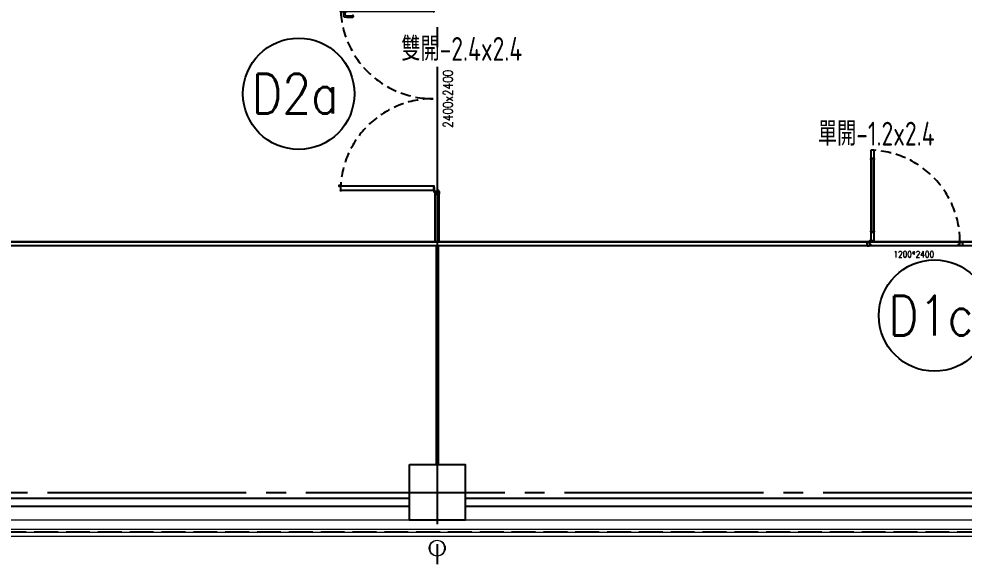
# Model space of a CAD drawing. Extents: x -960 to 27370, y -1283 to 11880.
# Drawn here: x 3794 to 4982, y -85 to 595 of the extents above; entities that cross this region are included whole.
import ezdxf
from ezdxf.enums import TextEntityAlignment as Align

# ---------------------------------------------------------------- set-up
doc = ezdxf.new("R2010")
doc.units = 0
doc.header["$LTSCALE"] = 100
for name, pattern in [('188K-SM-03-F10-ARCH-PA-Y2257103$0$AP5A-SM-03-F20-ARCH-PA-Y2230801+Y2230803$0$ALL-PA-TXT-Y2221201$0$DASHED', [19.05, 12.7, -6.35]), ('188K-SM-03-F10-ARCH-PA-Y2257103$0$DASHED', [19.05, 12.7, -6.35]), ('X-S-FAB-L10$0$COL-CEN-LIN', [3.25, 2.5, -0.25, 0.25, -0.25]), ('X-S-FAB-L10$0$HIDDEN', [0.4, 0.3, -0.1])]:
    doc.linetypes.add(name, pattern=pattern)
for name, color, linetype in [('188K-SM-03-F10-ARCH-PA-Y2257103$0$K-0-Door-TXT', 53, 'Continuous'), ('188K-SM-03-F10-ARCH-PA-Y2257103$0$K-AREA', 53, 'Continuous'), ('188K-SM-03-F10-ARCH-PA-Y2257103$0$K-Divider-7.5', 53, 'Continuous'), ('188K-SM-03-F10-ARCH-PA-Y2257103$0$K-Door', 53, 'Continuous'), ('188K-SM-03-F10-ARCH-PA-Y2257103$0$K-P1S-4.2-單抗', 53, 'Continuous'), ('188K-SM-03-F10-ARCH-PA-Y2257103$0$K-P2D-4.2-雙抗', 53, 'Continuous'), ('188K-SM-03-F10-ARCH-PA-Y2257103$0$K-TXT', 53, 'Continuous'), ('188K-SM-03-F10-ARCH-PA-Y2257103$0$K-岩棉 2hr 7.5-非抗', 53, 'Continuous'), ('X-S-FAB-L10$0$0-DIM-TXT', 8, 'Continuous'), ('X-S-FAB-L10$0$A-OBJE-MEP', 8, 'Continuous'), ('X-S-FAB-L10$0$A-WALL-EX', 8, 'Continuous'), ('X-S-FAB-L10$0$BLOCK', 8, 'Continuous'), ('X-S-FAB-L10$0$CCL', 8, 'X-S-FAB-L10$0$COL-CEN-LIN'), ('X-S-FAB-L10$0$COL-S', 8, 'Continuous'), ('X-S-FAB-L10$0$HID', 8, 'X-S-FAB-L10$0$HIDDEN'), ('X-S-FAB-L10$0$S-FNDN', 8, 'Continuous')]:
    doc.layers.add(name, color=color, linetype=linetype)
doc.styles.add('188K-SM-03-F10-ARCH-PA-Y2257103$0$14P7-XFDP10$0$AA-TXT', font='simplex.shx', dxfattribs={"width": 0.8, "bigfont": 'chineset.shx'})
doc.styles.add('188K-SM-03-F10-ARCH-PA-Y2257103$0$AA-TXT', font='isocp.shx', dxfattribs={"width": 0.8, "bigfont": 'chineset.shx'})
doc.styles.add('188K-SM-03-F10-ARCH-PA-Y2257103$0$AP5A-SM-03-F20-ARCH-PA-Y2230801+Y2230803$0$ALL-PA-TXT-Y2221201$0$Standard', font='txt.shx', dxfattribs={"bigfont": 'chineset.shx'})
doc.styles.add('188K-SM-03-F10-ARCH-PA-Y2257103$0$Standard', font='txt.shx', dxfattribs={"bigfont": 'chineset.shx'})
doc.styles.add('X-S-FAB-L10$0$CHINA', font='simplex.shx', dxfattribs={"width": 0.75, "bigfont": 'chineset.shx'})
doc.styles.add('X-S-FAB-L10$0$Standard', font='', dxfattribs={"width": 0.8})
doc.styles.add('X-S-FAB-L10$0$TG_NOTE_TEXT', font='simplex.shx', dxfattribs={"width": 0.75, "bigfont": 'chineset.shx'})
doc.styles.get('X-S-FAB-L10$0$Standard').set_extended_font_data('Microsoft JhengHei')

# ---------------------------------------------------------------- blocks, each defined once
blk = doc.blocks.new('X-S-FAB-L10$0$FAB2-L05')
at = {"layer": 'X-S-FAB-L10$0$CCL'}
for p, q in [((-21840, 11005), (-21840, 0)), ((-26880, 720), (1210, 720))]:
    blk.add_line(p, q, dxfattribs=at)
at = {"layer": 'X-S-FAB-L10$0$COL-S'}
blk.add_lwpolyline([(-21875, 755), (-21805, 755), (-21805, 685), (-21875, 685)], close=True, dxfattribs=at)
blk = doc.blocks.new('X-S-FAB-L10')
at = {"layer": 'X-S-FAB-L10$0$A-OBJE-MEP', "lineweight": 0, "flags": 128}
blk.add_lwpolyline([(4329.5, -70, 1), (4310.5, -70, 1)], format="xyb", close=True, dxfattribs=at)
at = {"layer": 'X-S-FAB-L10$0$A-OBJE-MEP', "lineweight": 0}
blk.add_circle((4320, -70), 10, dxfattribs=at)
at = {"layer": 'X-S-FAB-L10$0$A-WALL-EX', "lineweight": 0}
blk.add_line((6815, -46.5), (1800, -46.5), dxfattribs=at)
at = {"layer": 'X-S-FAB-L10$0$A-WALL-EX', "lineweight": 0, "flags": 128}
for points in [[(6815, -35), (1800, -35)], [(1800, -50), (6815, -50)], [(1800, -50), (6815, -50)], [(1800, -50), (6815, -50)], [(1800, -50), (6815, -50)], [(1800, -50), (6815, -50)], [(1800, -50), (6815, -50)], [(1800, -50), (6815, -50)], [(1800, -50), (6815, -50)]]:
    blk.add_lwpolyline(points, dxfattribs=at)
at = {"layer": 'X-S-FAB-L10$0$COL-S'}
for p, q in [((4285, 35), (4355, 35)), ((4285, -35), (4285, 35)), ((4355, 35), (4355, -35)), ((4355, -35), (4285, -35))]:
    blk.add_line(p, q, dxfattribs=at)
at = {"layer": 'X-S-FAB-L10$0$HID'}
blk.add_line((6803.531, -50), (2509.135, -50), dxfattribs=at)
at = {"layer": 'X-S-FAB-L10$0$S-FNDN', "lineweight": 0, "flags": 128}
blk.add_lwpolyline([(4350, 7470), (1830, 7470), (1830, 1500), (1812.5, 1500), (1812.5, -55), (9330, -55), (9330, 7470)], close=True, dxfattribs=at)
at = {"layer": 'X-S-FAB-L10$0$BLOCK'}
blk.add_blockref('X-S-FAB-L10$0$FAB2-L05', (26160, -720), dxfattribs=at)
at = {"style": 'X-S-FAB-L10$0$TG_NOTE_TEXT', "width": 0.5, "flags": 1}
for p in [(7463.301, 9020), (18268.251, 8649), (11197.77, 4800.167), (16485.801, 4800.167), (25420.27, 2635), (13360, 320.001, 0), (7463.301, -33.333)]:
    blk.add_attdef('WH', text='', height=20, dxfattribs=at).set_placement(p, align=Align.BOTTOM_LEFT)
at = {"width": 0.5}
for style, p in [('X-S-FAB-L10$0$TG_NOTE_TEXT', (7585, 9020)), ('X-S-FAB-L10$0$TG_NOTE_TEXT', (18389.95, 8649)), ('X-S-FAB-L10$0$TG_NOTE_TEXT', (11117.5, 4813.5)), ('X-S-FAB-L10$0$TG_NOTE_TEXT', (16607.5, 4813.5)), ('X-S-FAB-L10$0$TG_NOTE_TEXT', (25350, 2635)), ('X-S-FAB-L10$0$Standard', (13129.375, 325.001, 0)), ('X-S-FAB-L10$0$TG_NOTE_TEXT', (7585, -20))]:
    blk.add_attdef('DESC', text='', height=10, dxfattribs=dict(at, style=style)).set_placement(p, align=Align.BOTTOM_LEFT)
for tag, style, p in [('TYPE', 'X-S-FAB-L10$0$TG_NOTE_TEXT', (7619.286, 9020)), ('NO', 'X-S-FAB-L10$0$TG_NOTE_TEXT', (7650.095, 9020)), ('TYPE', 'X-S-FAB-L10$0$TG_NOTE_TEXT', (18424.236, 8649)), ('NO', 'X-S-FAB-L10$0$TG_NOTE_TEXT', (18455.045, 8649)), ('NO', 'X-S-FAB-L10$0$TG_NOTE_TEXT', (11088.595, 4813.5)), ('TYPE', 'X-S-FAB-L10$0$TG_NOTE_TEXT', (11151.786, 4813.5)), ('TYPE', 'X-S-FAB-L10$0$TG_NOTE_TEXT', (16641.786, 4813.5)), ('NO', 'X-S-FAB-L10$0$TG_NOTE_TEXT', (16672.595, 4813.5)), ('NO', 'X-S-FAB-L10$0$TG_NOTE_TEXT', (25313, 2635)), ('TYPE', 'X-S-FAB-L10$0$TG_NOTE_TEXT', (25350, 2635)), ('NO', 'X-S-FAB-L10$0$Standard', (13100, 320.001, 0)), ('TYPE', 'X-S-FAB-L10$0$Standard', (13129.375, 320.001, 0)), ('TYPE', 'X-S-FAB-L10$0$TG_NOTE_TEXT', (7619.286, -20)), ('NO', 'X-S-FAB-L10$0$TG_NOTE_TEXT', (7650.095, -20))]:
    blk.add_attdef(tag, text='', height=10, dxfattribs=dict(at, style=style)).set_placement(p, align=Align.BOTTOM_RIGHT)
at = {"style": 'X-S-FAB-L10$0$TG_NOTE_TEXT', "width": 0.5, "flags": 1}
for rotation, p in [(180, (43, 7480)), (180, (943, 7480)), (90, (24310, 3717.77)), (270, (17080, 1711.699))]:
    blk.add_attdef('WH', text='', height=20, rotation=rotation, dxfattribs=at).set_placement(p, align=Align.BOTTOM_LEFT)
at = {"width": 0.5}
for rotation, style, p in [(180, 'X-S-FAB-L10$0$Standard', (317.625, 7480)), (180, 'X-S-FAB-L10$0$Standard', (1217.625, 7480)), (90, 'X-S-FAB-L10$0$TG_NOTE_TEXT', (24310, 3647.5)), (270, 'X-S-FAB-L10$0$TG_NOTE_TEXT', (17080, 1605))]:
    blk.add_attdef('DESC', text='', height=10, rotation=rotation, dxfattribs=dict(at, style=style)).set_placement(p, align=Align.BOTTOM_LEFT)
for tag, rotation, style, p in [('TYPE', 180, 'X-S-FAB-L10$0$Standard', (317.625, 7480)), ('NO', 180, 'X-S-FAB-L10$0$Standard', (347, 7480)), ('TYPE', 180, 'X-S-FAB-L10$0$Standard', (1217.625, 7480)), ('NO', 180, 'X-S-FAB-L10$0$Standard', (1247, 7480)), ('TYPE', 90, 'X-S-FAB-L10$0$TG_NOTE_TEXT', (24310, 3647.5)), ('NO', 90, 'X-S-FAB-L10$0$TG_NOTE_TEXT', (24310, 3610.5)), ('TYPE', 270, 'X-S-FAB-L10$0$TG_NOTE_TEXT', (17080, 1605)), ('NO', 270, 'X-S-FAB-L10$0$TG_NOTE_TEXT', (17080, 1573))]:
    blk.add_attdef(tag, text='', height=10, rotation=rotation, dxfattribs=dict(at, style=style)).set_placement(p, align=Align.BOTTOM_RIGHT)
at = {"layer": 'X-S-FAB-L10$0$0-DIM-TXT', "style": 'X-S-FAB-L10$0$CHINA', "width": 0.75}
for p in [(667.414, 7855.1, -2689.4), (22627.353, 6728.814), (25644.722, 6728.814), (24778.787, 5569.051), (1118.252, 4980), (417.801, 4594.623), (23874.84, 4355), (22927.43, 4330.122), (23749.869, 3901.367), (417.801, 3765.236), (1118.252, 3730), (417.801, 3115.79), (536.882, 2227.832), (16908.994, 1782.652), (888.445, 880.466), (16977.43, 750), (18878.841, 750), (25641.221, 553.233), (21364.03, 526.894)]:
    blk.add_attdef('HIG', text='', height=80, dxfattribs=at).set_placement(p, align=Align.MIDDLE_LEFT)
blk = doc.blocks.new('188K-SM-03-F10-ARCH-PA-Y2257103$0$單開庫板門-1200x2400)圓型拉環鎖+輔助鎖)')
at = {"ltscale": 0.1}
for p, q in [((26008.6, -11403.6), (26004.5, -11403.6)), ((26004.5, -11403.6), (26004.5, -11414.1)), ((26004.5, -11414.1), (26004.5, -11415.3)), ((26004.5, -11414.1), (26008.6, -11414.1)), ((26004.5, -11415.4), (26004.6, -11415.5)), ((26008.6, -11414), (26004.6, -11414)), ((26004.6, -11414.3), (26004.6, -11414.2)), ((26004.6, -11415.3), (26004.6, -11414.5)), ((26004.7, -11414.1), (26006.5, -11414.1)), ((26005.1, -11414.4), (26004.7, -11414.4)), ((26004.7, -11414.5), (26005.1, -11414.5)), ((26004.7, -11414.5), (26004.7, -11506)), ((26004.7, -11506), (26004.7, -11414.5)), ((26004.7, -11414.5), (26004.7, -11414.5)), ((26004.7, -11415.4), (26004.7, -11415.3)), ((26005.2, -11414.4), (26005.2, -11414.4)), ((26006.5, -11414.1), (26006.6, -11414.1)), ((26006.6, -11414.1), (26006.6, -11414.1)), ((26006.6, -11414.1), (26008.4, -11414.1)), ((26008.4, -11414.4), (26008, -11414.4)), ((26008, -11414.4), (26008, -11414.4)), ((26008, -11414.5), (26008.4, -11414.5)), ((26008.4, -11506), (26008.4, -11414.5)), ((26008.4, -11414.5), (26008.4, -11414.5)), ((26008.4, -11414.5), (26008.4, -11506)), ((26008.4, -11415.3), (26008.4, -11415.4)), ((26008.5, -11414.2), (26008.5, -11414.3)), ((26008.5, -11414.5), (26008.5, -11415.3)), ((26008.5, -11415.5), (26008.6, -11415.4)), ((26008.6, -11414.1), (26008.6, -11403.6)), ((26008.6, -11415.3), (26008.6, -11414.1)), ((26008.6, -11506.4), (26004.5, -11506.4)), ((26004.5, -11506.4), (26004.5, -11518)), ((26004.7, -11506), (26004.7, -11506)), ((26008.4, -11506), (26008.4, -11506)), ((26008.6, -11518), (26008.6, -11506.4)), ((25999.5, -11519.7), (25999.5, -11523.2)), ((26002.5, -11519.1), (26000, -11519.1)), ((26002.9, -11518.5), (26002.6, -11518.5)), ((26002.6, -11518.5), (26002.6, -11521)), ((26002.6, -11521.9), (26002.6, -11519.3)), ((26002.6, -11521), (26002.9, -11521)), ((26003.4, -11521.9), (26002.6, -11521.9)), ((26002.9, -11521), (26002.9, -11518.5)), ((26003.3, -11522.2), (26003.3, -11522)), ((26003.3, -11522), (26003.4, -11522)), ((26004, -11522.2), (26003.3, -11522.2)), ((26008.3, -11517.5), (26003.6, -11517.5)), ((26003.6, -11517.5), (26003.6, -11517.7)), ((26003.6, -11517.7), (26008.3, -11517.7)), ((26004.1, -11521.9), (26003.9, -11521.9)), ((26003.9, -11522), (26004, -11522)), ((26004, -11522), (26004, -11522.2)), ((26004.2, -11522.4), (26004.2, -11521.9)), ((26004.5, -11518), (26008.6, -11518)), ((26008.3, -11517.7), (26008.3, -11517.5)), ((26114.8, -11521.9), (26115.1, -11521.9)), ((26114.8, -11522.4), (26114.8, -11521.9)), ((26114.9, -11522), (26114.9, -11522.2)), ((26115.1, -11522), (26114.9, -11522)), ((26114.9, -11522.2), (26115.7, -11522.2)), ((26115.5, -11521.9), (26116.3, -11521.9)), ((26115.7, -11522), (26115.5, -11522)), ((26115.7, -11522.2), (26115.7, -11522)), ((26116.3, -11521.9), (26116.3, -11519.3)), ((26116.5, -11519.1), (26119, -11519.1)), ((26119.5, -11519.7), (26119.5, -11523.2)), ((26000, -11523.7), (26002.4, -11523.7)), ((26002.4, -11523.7), (26004.1, -11522.6)), ((26116.6, -11523.7), (26114.9, -11522.6)), ((26119, -11523.7), (26116.6, -11523.7))]:
    blk.add_line(p, q, dxfattribs=at)
blk.add_lwpolyline([(26006.6, -11506.4), (26006.5, -11506.3), (26004.7, -11506.3, -0.414214), (26004.6, -11506.3), (26004.6, -11506.1, -0.414214), (26004.7, -11506.1), (26005.1, -11506.1, 0.414214), (26005.2, -11506.1), (26005.2, -11506, 0.414214), (26005.1, -11506), (26004.7, -11506, -0.414214), (26004.6, -11506), (26004.6, -11505.2, -0.414214), (26004.7, -11505.2), (26004.7, -11505.2, 0.414214), (26004.7, -11505.2), (26004.7, -11505, 0.72636), (26004.6, -11505), (26004.5, -11505.1, 0.158507), (26004.5, -11505.2), (26004.5, -11506.4, 0.414214), (26004.6, -11506.5), (26008.6, -11506.5, 0.414214), (26008.6, -11506.4), (26008.6, -11505.2, 0.158507), (26008.6, -11505.1), (26008.5, -11505, 0.72636), (26008.4, -11505), (26008.4, -11505.2, 0.414214), (26008.5, -11505.2, -0.414214), (26008.5, -11505.2), (26008.5, -11506, -0.414214), (26008.4, -11506), (26008, -11506, 0.414214), (26008, -11506), (26008, -11506.1, 0.414214), (26008, -11506.1), (26008.4, -11506.1, -0.414214), (26008.5, -11506.1), (26008.5, -11506.3, -0.414214), (26008.4, -11506.3), (26006.6, -11506.3)], format="xyb", close=True, dxfattribs=at)
for points in [[(25999.5, -11518.9), (25999.5, -11523.9)], [(26119.5, -11518.9), (26119.5, -11523.9)]]:
    blk.add_lwpolyline(points)
for centre, radius, start, end in [((26004.6, -11414.1), 0.0313, 90, 180), ((26004.6, -11415.3), 0.0313, 180, 216.0274), ((26004.7, -11414.2), 0.0313, 90, 180), ((26004.7, -11414.3), 0.0313, 180, 270), ((26004.7, -11414.5), 0.0313, 90, 180), ((26004.7, -11415.3), 0.0209, 180, 270), ((26004.7, -11415.3), 0.0209, 360, 90), ((26005.1, -11414.4), 0.0313, 270, 0), ((26005.1, -11414.4), 0.0313, 0, 90), ((26008, -11414.4), 0.0313, 90, 180), ((26008, -11414.4), 0.0313, 180, 270), ((26008.4, -11414.2), 0.0313, 360, 90), ((26008.4, -11414.3), 0.0313, 270, 0), ((26008.4, -11414.5), 0.0313, 0, 90), ((26008.5, -11415.3), 0.0209, 90, 180), ((26008.5, -11415.3), 0.0209, 270, 360), ((26008.6, -11414.1), 0.0313, 360, 90), ((26008.6, -11415.3), 0.0313, 323.9726, 360), ((26004.7, -11415.4), 0.0313, 216.0274, 360), ((26008.5, -11415.4), 0.0313, 180, 323.9726)]:
    blk.add_arc(centre, radius, start, end, dxfattribs=at)
at = {"linetype": '188K-SM-03-F10-ARCH-PA-Y2257103$0$AP5A-SM-03-F20-ARCH-PA-Y2230801+Y2230803$0$ALL-PA-TXT-Y2221201$0$DASHED', "ltscale": 0.01}
blk.add_arc((26001.1, -11518.7), 115.3, 359.8531, 85.8135, dxfattribs=at)
at = {"ltscale": 0.1}
for centre, major_axis, start_param, end_param in [((26000, -11519.7), (0.369, -0.369), 2.356194, 3.926991), ((26002.5, -11519.3), (0.111, -0.111), 7.068583, 8.63938), ((26003.4, -11521.9), (-0.0369, -0.0369), 0.785398, 3.926991), ((26003.9, -11521.9), (-0.0369, -0.0369), 3.926991, 7.068583), ((26004.1, -11521.9), (0.0369, -0.0369), 7.068583, 8.63938), ((26114.8, -11521.9), (-0.0369, -0.0369), -2.356194, -0.785398), ((26115.1, -11521.9), (0.0369, -0.0369), -0.785398, 2.356194), ((26115.5, -11521.9), (0.0369, -0.0369), 2.356194, 5.497787), ((26116.5, -11519.3), (-0.111, -0.111), -2.356194, -0.785398), ((26119, -11519.7), (-0.369, -0.369), 2.356194, 3.926991), ((26000, -11523.2), (-0.369, -0.369), 5.497787, 7.068583), ((26003.9, -11522.4), (0.221, -0.221), 6.162283, 7.068583), ((26115.1, -11522.4), (-0.221, -0.221), -0.785398, 0.120903), ((26119, -11523.2), (0.369, -0.369), -0.785398, 0.785398)]:
    blk.add_ellipse(centre, major_axis=major_axis, ratio=1, start_param=start_param, end_param=end_param, dxfattribs=at)
at = {"ltscale": 0.1, "extrusion": (0, 0, -1)}
blk.add_ellipse((26003.1, -11517.9), major_axis=(-0.516, 0.516), ratio=1, start_param=5.497787, end_param=11.780972, dxfattribs=at)
at = {"color": 8, "ltscale": 0.1, "style": '188K-SM-03-F10-ARCH-PA-Y2257103$0$AP5A-SM-03-F20-ARCH-PA-Y2230801+Y2230803$0$ALL-PA-TXT-Y2221201$0$Standard', "width": 0.85}
blk.add_text('1200*2400', height=8, dxfattribs=at).set_placement((26058.4, -11534.4), align=Align.MIDDLE_CENTER)
blk = doc.blocks.new('188K-SM-03-F10-ARCH-PA-Y2257103$0$雙開門-2400×2400')
for p, q in [((229.2, 119), (229.2, 114.1)), ((230, 119), (229.2, 119)), ((230, 114.1), (230, 119)), ((225.2, 117.7), (223.8, 117.6)), ((229.2, 117.7), (225.2, 117.7)), ((225.2, 115.5), (229.2, 115.5)), ((229.2, 114.1), (230, 114.1)), ((0, 2.5), (0, -2.5)), ((0, -1.9), (0, 1.9)), ((0.6, 2.5), (3, 2.5)), ((3, 2.5), (3, 0.2)), ((3, 0.2), (3, 0.2)), ((239.4, 2.5), (237, 2.5)), ((237, 2.5), (237, -0.2)), ((237, -0.2), (237, 0)), ((240, 2.5), (240, -2.5)), ((240, -1.9), (240, 1.9)), ((3, -2.5), (0.6, -2.5)), ((4.7, -1.9), (3, -2.5)), ((3.7, -0.6), (3.9, -0.6)), ((3.9, -0.6), (4, -0.6)), ((4.1, -0.7), (4, -0.7)), ((4, -0.7), (4, -1.5)), ((4, -1.5), (4.6, -1.5)), ((4.5, -0.2), (4.1, -0.2)), ((4.1, -0.7), (4.1, -0.7)), ((4.6, -0.7), (4.5, -0.7)), ((4.5, -0.7), (4.5, -0.7)), ((4.6, -0.6), (4.7, -0.6)), ((4.6, -1.5), (4.6, -0.7)), ((4.7, -0.6), (4.8, -0.6)), ((5, -0.8), (5, -1.5)), ((235, -0.8), (235, -1.5)), ((235.3, -0.6), (235.2, -0.6)), ((235.4, -0.6), (235.3, -0.6)), ((235.3, -1.9), (237, -2.5)), ((235.4, -1.5), (235.4, -0.7)), ((235.4, -0.7), (235.5, -0.7)), ((236, -1.5), (235.4, -1.5)), ((235.5, -0.2), (235.9, -0.2)), ((235.5, -0.7), (235.5, -0.7)), ((235.9, -0.7), (235.9, -0.7)), ((235.9, -0.7), (236, -0.7)), ((236.1, -0.6), (236, -0.6)), ((236, -0.7), (236, -1.5)), ((236.3, -0.6), (236.1, -0.6)), ((237, -2.5), (239.4, -2.5))]:
    blk.add_line(p, q)
for points in [[(10.9, 121.6), (10.9, 123.4), (10.9, 121.6), (4.3, 121.6), (4.3, 121.5), (4.7, 121.5), (4.7, 120.4, 0.414214), (4.8, 120.3), (5, 120.3), (5, 120.4), (4.9, 120.4), (4.9, 121.4), (5, 121.4), (5, 4.1), (4.9, 4.1), (4.9, 5.1), (5, 5.1), (5, 5.2), (4.8, 5.2, 0.414214), (4.7, 5.1), (4.7, 4, 0.414214), (4.8, 3.8), (10.2, 3.8, 0.414214), (10.3, 4), (10.3, 5.1, 0.414214), (10.2, 5.2), (10, 5.2), (10, 5.1), (10.1, 5.1), (10.1, 4.1), (10, 4.1), (10, 121.4), (10.1, 121.4), (10.1, 120.4), (10, 120.4), (10, 120.3), (10.2, 120.3, 0.414214), (10.3, 120.4), (10.3, 121.4), (11.1, 121.4, 0.414214), (11.1, 121.4), (11.1, 123.6, 0.414214), (11.1, 123.7), (10.3, 123.7), (10.3, 123.4), (10.9, 123.4)], [(235.9, 121.6), (235.9, 123.4), (235.9, 121.6), (229.3, 121.6), (229.3, 121.5), (229.7, 121.5), (229.7, 120.4, 0.414214), (229.8, 120.3), (230, 120.3), (230, 120.4), (229.9, 120.4), (229.9, 121.4), (230, 121.4), (230, 4.1), (229.9, 4.1), (229.9, 5.1), (230, 5.1), (230, 5.2), (229.8, 5.2, 0.414214), (229.7, 5.1), (229.7, 4, 0.414214), (229.8, 3.8), (235.2, 3.8, 0.414214), (235.3, 4), (235.3, 5.1, 0.414214), (235.2, 5.2), (235, 5.2), (235, 5.1), (235.1, 5.1), (235.1, 4.1), (235, 4.1), (235, 121.4), (235.1, 121.4), (235.1, 120.4), (235, 120.4), (235, 120.3), (235.2, 120.3, 0.414214), (235.3, 120.4), (235.3, 121.4), (236.1, 121.4, 0.414214), (236.1, 121.4), (236.1, 123.6, 0.414214), (236.1, 123.7), (235.3, 123.7), (235.3, 123.4), (235.9, 123.4)], [(235.8, 117.7), (239.8, 117.7), (241.2, 117.6, -0.327495), (242, 116.9, -0.089847), (242.2, 106.2, -1.144881), (240.3, 106.6, 0.137079), (240.3, 114.9, 0.349357), (239.8, 115.5), (235.8, 115.5)]]:
    blk.add_lwpolyline(points, format="xyb")
blk.add_lwpolyline([(235, 114.1), (235, 119), (235.8, 119), (235.8, 114.1)], close=True)
at = {"ltscale": 500}
for points in [[(3.3, 0.3), (3.3, 3.1), (3, 3.1), (3, 0.3)], [(8.5, 3.8), (4, 3.8), (4, 4.1), (8.5, 4.1)], [(231.5, 3.8), (236, 3.8), (236, 4.1), (231.5, 4.1)], [(236.7, -0.1), (236.7, 3.1), (237, 3.1), (237, -0.1)]]:
    blk.add_lwpolyline(points, close=True, dxfattribs=at)
at = {"linetype": '188K-SM-03-F10-ARCH-PA-Y2257103$0$DASHED', "ltscale": 0.01}
for centre, start, end in [((3.5, 5.1), 0, 85.9993), ((236.5, 5.1), 94.0007, 180)]:
    blk.add_arc(centre, 116.5, start, end, dxfattribs=at)
for centre, radius, start, end in [((0.6, 1.9), 0.598, 90, 180), ((3.9, 0.2), 0.855, 178.2453, 256.7344), ((236.3, 0), 0.659, 270, 360), ((239.4, 1.9), 0.598, 0, 90), ((0.6, -1.9), 0.598, 180, 270), ((4.3, -0.6), 0.427, 111.7868, 180), ((4, -0.7), 0.11, 360, 90), ((4.3, -0.6), 0.427, 0, 68.2132), ((4.6, -0.7), 0.11, 90, 180), ((4.5, -1.5), 0.5, 288.9704, 0), ((4.8, -0.8), 0.2, 0, 90), ((235.2, -0.8), 0.2, 90, 180), ((235.5, -1.5), 0.5, 180, 251.0296), ((235.7, -0.6), 0.427, 111.7868, 180), ((235.4, -0.7), 0.11, 360, 90), ((235.7, -0.6), 0.427, 0, 68.2132), ((236, -0.7), 0.11, 90, 180), ((239.4, -1.9), 0.598, 270, 360)]:
    blk.add_arc(centre, radius, start, end)
for centre, major_axis, start_param, end_param in [((252.5, 110.9), (-21.3, 21.3), 0.585307, 0.943734), ((223.9, 116.7), (0.624, 0.624), 0.866962, 2.13291), ((239.6, 110.8), (-10.9, 10.9), 0.51383, 1.058752), ((225.3, 114.9), (-0.417, 0.417), -0.669314, 0.675093), ((223.8, 106.3), (-0.707, 0.707), 0.872811, 4.284184)]:
    blk.add_ellipse(centre, major_axis=major_axis, ratio=1, start_param=start_param, end_param=end_param)
at = {"ltscale": 500, "extrusion": (0, 0, -1)}
blk.add_ellipse((3.5, 3.6), major_axis=(0.495, 0.495), ratio=1, start_param=3.926991, end_param=10.210176, dxfattribs=at)
at = {"ltscale": 500}
blk.add_ellipse((236.5, 3.6), major_axis=(-0.495, 0.495), ratio=1, start_param=3.926991, end_param=10.210176, dxfattribs=at)
at = {"color": 8, "style": '188K-SM-03-F10-ARCH-PA-Y2257103$0$14P7-XFDP10$0$AA-TXT', "width": 0.8}
blk.add_text('2400x2400', height=12, dxfattribs=at).set_placement((120, -13.5), align=Align.MIDDLE_CENTER)
blk = doc.blocks.new('188K-SM-03-F10-ARCH-PA-Y2257103')
at = {"layer": '188K-SM-03-F10-ARCH-PA-Y2257103$0$K-AREA', "const_width": 3, "elevation": 0}
blk.add_lwpolyline([(16745, 315), (14880, 315), (14880, 45), (14160, 45), (14160, 315), (1855, 315), (1855, 8313), (1775, 8313), (1775, 8630)], dxfattribs=at)
at = {"layer": '188K-SM-03-F10-ARCH-PA-Y2257103$0$K-Divider-7.5', "const_width": 5, "elevation": 0}
blk.add_lwpolyline([(4320, 310), (4320, 35)], dxfattribs=at)
at = {"layer": '188K-SM-03-F10-ARCH-PA-Y2257103$0$K-P1S-4.2-單抗'}
for p, q in [((7405, 315, 0), (1860, 315, 0)), ((7405, 310, 0), (1860, 310, 0))]:
    blk.add_line(p, q, dxfattribs=at)
at = {"layer": '188K-SM-03-F10-ARCH-PA-Y2257103$0$K-P2D-4.2-雙抗'}
for p, q in [((4317.5, 315), (4317.5, 375, 0)), ((4317.5, 315), (4317.5, 375, 0)), ((4317.5, 315), (4317.5, 375, 0)), ((4322.5, 315), (4322.5, 375, 0)), ((4322.5, 315), (4322.5, 375, 0)), ((4322.5, 315), (4322.5, 375, 0))]:
    blk.add_line(p, q, dxfattribs=at)
at = {"layer": '188K-SM-03-F10-ARCH-PA-Y2257103$0$K-TXT'}
for centre in [(4145.9, 501.3, 0), (4944.9, 222.4, 0)]:
    blk.add_circle(centre, 70, dxfattribs=at)
at = {"layer": '188K-SM-03-F10-ARCH-PA-Y2257103$0$K-岩棉 2hr 7.5-非抗'}
for p, q in [((4285, -7.5, 0), (3515, -7.5, 0)), ((5125, -7.5, 0), (4355, -7.5, 0)), ((4285, -17.5, 0), (3515, -17.5, 0)), ((5125, -17.5, 0), (4355, -17.5, 0))]:
    blk.add_line(p, q, dxfattribs=at)
at = {"layer": '188K-SM-03-F10-ARCH-PA-Y2257103$0$K-Door', "rotation": 89.99999999999999}
blk.add_blockref('188K-SM-03-F10-ARCH-PA-Y2257103$0$雙開門-2400×2400', (4320, 375), dxfattribs=at)
at = {"layer": '188K-SM-03-F10-ARCH-PA-Y2257103$0$K-Door'}
blk.add_blockref('188K-SM-03-F10-ARCH-PA-Y2257103$0$單開庫板門-1200x2400)圓型拉環鎖+輔助鎖)', (-21139.5, 11833.9, 0), dxfattribs=at)
at = {"layer": '188K-SM-03-F10-ARCH-PA-Y2257103$0$K-0-Door-TXT', "style": '188K-SM-03-F10-ARCH-PA-Y2257103$0$AA-TXT', "width": 0.8}
for s, p in [('雙開-2.4x2.4', (4350.9, 557.7)), ('單開-1.2x2.4', (4871.8, 451.1, 0))]:
    blk.add_text(s, height=30, dxfattribs=at).set_placement(p, align=Align.MIDDLE_CENTER)
at = {"layer": '188K-SM-03-F10-ARCH-PA-Y2257103$0$K-TXT', "style": '188K-SM-03-F10-ARCH-PA-Y2257103$0$Standard', "width": 0.85}
for s, p in [('D2a', (4141.5, 501.3, 0)), ('D1c', (4940.5, 222.4, 0))]:
    blk.add_text(s, height=50, dxfattribs=at).set_placement(p, align=Align.MIDDLE)

msp = doc.modelspace()

# ---------------------------------------------------------------- block references
for name in ['X-S-FAB-L10', '188K-SM-03-F10-ARCH-PA-Y2257103']:
    msp.add_blockref(name, (0, 0))

doc.saveas('drawing.dxf')
